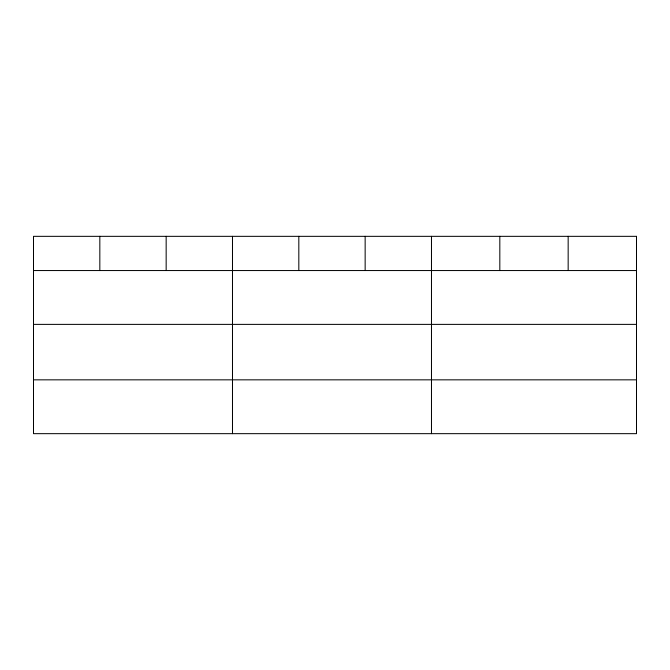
<?xml version="1.0" encoding="UTF-8"?>
<svg xmlns="http://www.w3.org/2000/svg" width="670" height="670" viewBox="0 0 670 670"><rect width="100%" height="100%" fill="white"/><g stroke="black" fill="none" stroke-linecap="round" stroke-linejoin="round"><path stroke-width="1" d="M33.5 270.546L636.5 270.546M33.5 324.38L636.5 324.38M33.5 379.84L636.5 379.84M568.16 236.334L568.16 270.546M499.82 236.334L499.82 270.546M431.48 236.334L431.48 433.666M365.15 236.334L365.15 270.546M298.82 236.334L298.82 270.546M232.49 236.334L232.49 433.666M166.16 236.334L166.16 270.546M99.83 236.334L99.83 270.546M636.5 236.334L33.5 236.334L33.5 433.666L636.5 433.666L636.5 236.334"/></g></svg>
